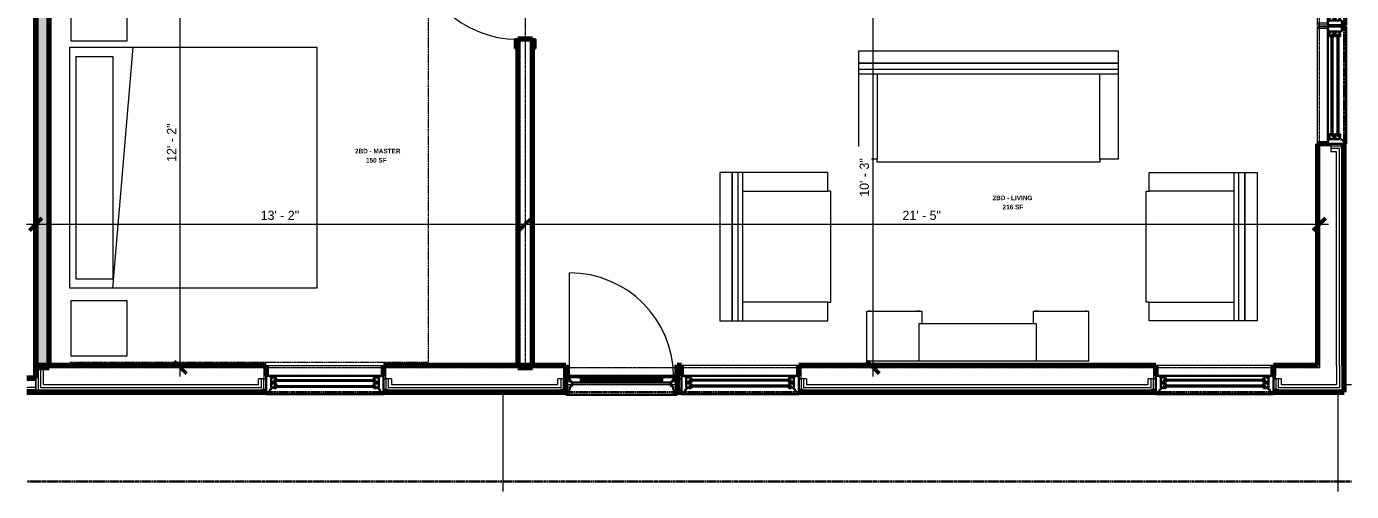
# Model space of a CAD drawing. Header units: inches. Extents: x -3862 to -1699, y -13 to 10420.
# Drawn here: x -2816.4 to -2387.5, y 9976.9 to 10127.4 of the extents above; entities that cross this region are included whole.
import ezdxf

# ---------------------------------------------------------------- set-up
doc = ezdxf.new("R2010")
doc.units = ezdxf.units.IN
doc.header["$MEASUREMENT"] = 0
for name, pattern in [('Dash', [0.25, 0.125, -0.125]), ('Dash 3_32_', [0.1875, 0.09375, -0.09375]), ('Double Dash 3_8_', [1, 0.375, -0.125, 0.125, -0.125, 0.125, -0.125])]:
    doc.linetypes.add(name, pattern=pattern)
for name, color, linetype, lineweight in [('0-3', 10, 'Double Dash 3_8_', 30), ('0-4', 250, 'Continuous', 18), ('0-5', 130, 'Continuous', 5), ('A-ANNO-DIMS', 211, 'Continuous', 9), ('A-ANNO-DIMS-32', 211, 'Continuous', 9), ('A-AREA-IDEN', 2, 'Continuous', 9), ('A-DETL-1', 90, 'Dash 3_32_', 18), ('A-DOOR', 31, 'Continuous', 18), ('A-DOOR-1', 10, 'Continuous', 30), ('A-DOOR-2', 50, 'Continuous', 9), ('A-DOOR-3', 31, 'Continuous', 9), ('A-DOOR-4', 31, 'Continuous', 30), ('A-DOOR-FRAM-1', 50, 'Continuous', 9), ('A-DOOR-FRAM-2', 10, 'Continuous', 30), ('A-DOOR-FRAM-3', 31, 'Continuous', 30), ('A-DOOR-GLAZ-1', 50, 'Continuous', 9), ('A-FLOR-1', 250, 'Continuous', 18), ('A-GLAZ-1', 10, 'Continuous', 30), ('A-GLAZ-2', 50, 'Continuous', 9), ('A-WALL', 113, 'Continuous', 18), ('A-WALL-1', 7, 'Continuous', 70), ('A-WALL-2', 250, 'Continuous', 18), ('A-WALL-3', 113, 'Continuous', 70), ('A-WALL-PATT-1', 50, 'Continuous', 9), ('A-WALL-PATT-2', 253, 'Continuous', 9), ('C-PROP-LINE-1', 10, 'Double Dash 3_8_', 30), ('I-FURN', 30, 'Continuous', 9), ('I-FURN-HDLN', 30, 'Dash', 9)]:
    doc.layers.add(name, color=color, linetype=linetype, lineweight=lineweight)
doc.styles.add('Century Gothic', font='ufonts.com_century-gothic.ttf', dxfattribs={"height": 3})
doc.styles.add('Century Gothic_B_1', font='GOTHICB.TTF', dxfattribs={"height": 1.5})
doc.dimstyles.new('OD_1__HACK', dxfattribs={"dimscale": 12, "dimtxt": 3.132505, "dimasz": 0.333333, "dimexe": 0.25, "dimexo": 0.166667, "dimgap": 0.041667, "dimtad": 1, "dimdec": 0, "dimzin": 3, "dimdsep": 46, "dimlunit": 4, "dimtxsty": 'Century Gothic', "dimblk1": 'OBLIQUE', "dimblk2": 'OBLIQUE', "dimsah": 1, "dimcen": 0.09, "dimdle": 0.25, "dimazin": 0, "dimtfac": 1, "dimtdec": 4, "dimtix": 1, "dimtmove": 0, "dimatfit": 3, "dimfxl": 1, "dimtvp": 1, "dimtfill": 1, "dimfrac": 2, "dimtolj": 1, "dimtzin": 0, "dimarcsym": 2})

# ---------------------------------------------------------------- blocks, each defined once
blk = doc.blocks.new('Door-Inswing-Andersen-400_Series-Single - 3_ 0-1_8_ x 7_ 11 1_2_ - 1ST FLOOR-2896373-1ST FLOOR - 2BD C - ADA TYPE B')
at = {"layer": 'A-DOOR-1'}
for p, q in [((-16.26, 0.54), (-16.87, 0.53)), ((-16.87, 0.53), (-16.87, -0.53)), ((-16.26, 1.19), (-16.26, 0.54)), ((-16.26, 1.19), (-12.44, 1.19)), ((-13.19, 0.78), (-12.44, 0.78)), ((-13.19, -0.53), (-13.19, 0.78)), ((-12.44, 0.03), (-13.19, 0.03)), ((-12.44, 0.87), (-12.47, 1.19)), ((12.44, 1.19), (-12.44, 1.19)), ((-12.44, 0.78), (-12.44, 0.87)), ((-12.44, -0.03), (-12.44, 0.03)), ((16.26, 1.19), (12.44, 1.19)), ((12.44, 0.87), (12.47, 1.19)), ((12.44, 0.78), (12.44, 0.87)), ((13.19, 0.78), (12.44, 0.78)), ((12.44, 0.03), (13.19, 0.03)), ((12.44, -0.03), (12.44, 0.03)), ((13.19, -0.53), (13.19, 0.78)), ((16.26, 1.19), (16.26, 0.54)), ((16.26, 0.54), (16.87, 0.53)), ((16.87, 0.53), (16.87, -0.53)), ((-16.87, -0.53), (-12.44, -0.53)), ((-13.19, -0.47), (-12.67, -0.47)), ((-13.19, -0.53), (-13.19, -0.47)), ((-12.67, -0.47), (-12.47, -0.22)), ((-12.47, -0.22), (-12.44, -0.03)), ((12.44, -0.53), (-12.44, -0.53)), ((12.47, -0.22), (12.44, -0.03)), ((16.87, -0.53), (12.44, -0.53)), ((12.67, -0.47), (12.47, -0.22)), ((13.19, -0.47), (12.67, -0.47)), ((13.19, -0.53), (13.19, -0.47))]:
    blk.add_line(p, q, dxfattribs=at)
at = {"layer": 'A-DOOR-2'}
blk.add_line((16.87, -0.53), (16.87, -34.28), dxfattribs=at)
blk.add_arc((16.87, -0.53), 33.75, 180, 270, dxfattribs=at)
at = {"layer": 'A-DOOR-FRAM-1'}
for p, q in [((-17.31, -1), (-17.94, -1)), ((-17.94, -1), (-17.94, -4.31)), ((-17.31, -4.31), (-17.31, -1)), ((17.94, -1), (17.31, -1)), ((17.31, -1), (17.31, -4.31)), ((17.94, -4.31), (17.94, -1)), ((-17.94, -4.31), (-17.31, -4.31)), ((17.31, -4.31), (17.94, -4.31))]:
    blk.add_line(p, q, dxfattribs=at)
at = {"layer": 'A-DOOR-FRAM-2'}
for p, q in [((18.06, 5.22), (-18.06, 5.22)), ((-18.06, 5.22), (-18.06, 4.31)), ((-18.06, 4.87), (-18.06, -1)), ((-18.06, 4.87), (-17.03, 4.87)), ((-17.03, 3.75), (-17.03, 4.87)), ((17.03, 3.75), (17.03, 4.87)), ((18.06, 4.87), (17.03, 4.87)), ((18.06, 4.31), (18.06, 5.22)), ((18.06, 4.87), (18.06, -1)), ((-19.69, 3.56), (-18.06, 3.56)), ((-16.69, 3.51), (-17.03, 3.75)), ((-17.03, 0.78), (-16.45, 0.78)), ((-17.03, -1), (-17.03, 0.78)), ((-16.69, 2.51), (-16.69, 3.51)), ((-16, 2.36), (-16.69, 2.51)), ((-16.45, 0.78), (-16.45, 1.22)), ((-16.45, 1.22), (-16, 1.22)), ((-16, 1.22), (-16, 2.36)), ((16, 2.36), (16.69, 2.51)), ((16, 1.22), (16, 2.36)), ((16.45, 1.22), (16, 1.22)), ((16.45, 0.78), (16.45, 1.22)), ((17.03, 0.78), (16.45, 0.78)), ((16.69, 3.51), (17.03, 3.75)), ((16.69, 2.51), (16.69, 3.51)), ((17.03, -1), (17.03, 0.78)), ((19.69, 3.56), (18.06, 3.56)), ((-17.69, -1), (-18.06, -1)), ((-18.06, -1), (-17.03, -1)), ((-18.06, -1), (-17.94, -1)), ((-17.31, -1), (17.31, -1)), ((18.06, -1), (17.03, -1)), ((17.94, -1), (18.06, -1))]:
    blk.add_line(p, q, dxfattribs=at)
at = {"layer": 'A-DOOR-GLAZ-1'}
for p, q in [((-12.44, 0.62), (-13.19, 0.62)), ((-13.19, 0.19), (-12.44, 0.19)), ((-12.98, 0.62), (-12.98, 0.19)), ((12.44, 0.78), (-12.44, 0.78)), ((12.44, 0.62), (-12.44, 0.62)), ((12.44, 0.19), (-12.44, 0.19)), ((12.44, 0.03), (-12.44, 0.03)), ((12.44, 0.62), (13.19, 0.62)), ((13.19, 0.19), (12.44, 0.19)), ((12.98, 0.62), (12.98, 0.19))]:
    blk.add_line(p, q, dxfattribs=at)
blk = doc.blocks.new('Window-Double_Hung-Andersen-400_Series-Tilt_Wash - DOUBLE HUNG - COTTAGE - 1ST FLOOR-2889518-1ST FLOOR - 2BD C - ADA TYPE B')
at = {"layer": 'A-GLAZ-1'}
for p, q in [((19.01, 4.94), (-19.01, 4.94)), ((-19.01, 4.94), (-19.01, -0.94)), ((-18.2, 4.94), (-18.2, 4.12)), ((18.2, 4.94), (18.2, 4.12)), ((19.01, -0.94), (19.01, 4.94)), ((-19.01, 3.56), (-20.51, 3.56)), ((-18.2, 4.12), (-17.92, 4.12)), ((-17.92, 4.12), (-17.61, 3.31)), ((-17.61, 3.31), (-17.14, 3.31)), ((-17.42, 2.87), (-16.57, 2.87)), ((-17.42, 2.87), (-17.42, -0.44)), ((-17.42, 1.5), (-15.86, 1.5)), ((-17.42, 0.94), (-16.57, 0.94)), ((-17.14, 3.31), (-17.14, 2.87)), ((-15.86, 3.09), (-16.57, 3.09)), ((-16.57, 2.75), (-16.57, 3.09)), ((-15.7, 2.75), (-16.57, 2.75)), ((-15.86, 1.16), (-16.57, 1.16)), ((-16.57, 0.81), (-16.57, 1.16)), ((-15.7, 0.81), (-16.57, 0.81)), ((-16.29, 2.75), (-16.29, 2.12)), ((-15.7, 2.12), (-16.29, 2.12)), ((-16.29, 0.81), (-16.29, 0.19)), ((-15.7, 0.19), (-16.29, 0.19)), ((-15.86, 3.09), (-15.7, 2.75)), ((-15.86, 1.5), (-15.7, 2.12)), ((-15.86, 1.16), (-15.7, 0.81)), ((-15.86, -0.44), (-15.7, 0.19)), ((15.86, 3.09), (15.7, 2.75)), ((15.7, 2.75), (16.57, 2.75)), ((15.7, 2.12), (16.29, 2.12)), ((15.86, 1.5), (15.7, 2.12)), ((15.86, 1.16), (15.7, 0.81)), ((15.7, 0.81), (16.57, 0.81)), ((15.7, 0.19), (16.29, 0.19)), ((15.86, -0.44), (15.7, 0.19)), ((15.86, 3.09), (16.57, 3.09)), ((17.42, 1.5), (15.86, 1.5)), ((15.86, 1.16), (16.57, 1.16)), ((16.29, 2.75), (16.29, 2.12)), ((16.29, 0.81), (16.29, 0.19)), ((16.57, 2.75), (16.57, 3.09)), ((17.42, 2.87), (16.57, 2.87)), ((16.57, 0.81), (16.57, 1.16)), ((17.42, 0.94), (16.57, 0.94)), ((17.14, 3.31), (17.14, 2.87)), ((17.61, 3.31), (17.14, 3.31)), ((17.42, 2.87), (17.42, -0.44)), ((17.92, 4.12), (17.61, 3.31)), ((18.2, 4.12), (17.92, 4.12)), ((19.01, 3.56), (20.51, 3.56)), ((-19.01, -0.94), (19.01, -0.94)), ((-17.67, -0.66), (-18, -0.94)), ((-17.67, -0.66), (-17.67, -0.44)), ((-17.67, -0.44), (-15.86, -0.44)), ((17.67, -0.44), (15.86, -0.44)), ((17.67, -0.66), (17.67, -0.44)), ((17.67, -0.66), (18, -0.94))]:
    blk.add_line(p, q, dxfattribs=at)
at = {"layer": 'A-GLAZ-2'}
for p, q in [((-16.29, 2.63), (-15.7, 2.63)), ((-16.29, 2.25), (-15.7, 2.25)), ((-16.29, 0.69), (-15.7, 0.69)), ((-16.29, 0.31), (-15.7, 0.31)), ((-15.82, 2.63), (-15.82, 2.25)), ((-15.82, 0.69), (-15.82, 0.31)), ((-15.7, 2.75), (15.7, 2.75)), ((-15.7, 2.63), (15.7, 2.63)), ((-15.7, 2.25), (15.7, 2.25)), ((-15.7, 2.12), (15.7, 2.12)), ((-15.7, 0.81), (15.7, 0.81)), ((-15.7, 0.69), (15.7, 0.69)), ((-15.7, 0.31), (15.7, 0.31)), ((-15.7, 0.19), (15.7, 0.19)), ((16.29, 2.63), (15.7, 2.63)), ((16.29, 2.25), (15.7, 2.25)), ((16.29, 0.69), (15.7, 0.69)), ((16.29, 0.31), (15.7, 0.31)), ((15.82, 2.63), (15.82, 2.25)), ((15.82, 0.69), (15.82, 0.31)), ((18.95, -0.94), (-18.95, -0.94)), ((-18.95, -0.94), (-18.95, -4.31)), ((-18.32, -0.94), (-18.32, -4.31)), ((18.32, -0.94), (18.32, -4.31)), ((18.95, -4.31), (18.95, -0.94)), ((-18.95, -4.31), (18.95, -4.31))]:
    blk.add_line(p, q, dxfattribs=at)
blk = doc.blocks.new('Window-Double_Hung-Andersen-400_Series-Tilt_Wash - DOUBLE HUNG - COTTAGE - 1ST FLOOR-2889437-1ST FLOOR - 2BD C - ADA TYPE B')
at = {"layer": 'A-GLAZ-1'}
for p, q in [((-19.01, 0.94), (19.01, 0.94)), ((-19.01, -4.94), (-19.01, 0.94)), ((-17.67, 0.66), (-18, 0.94)), ((-17.67, 0.66), (-17.67, 0.44)), ((-17.67, 0.44), (-15.86, 0.44)), ((-17.42, -2.87), (-17.42, 0.44)), ((-15.86, 0.44), (-15.7, -0.19)), ((15.86, 0.44), (15.7, -0.19)), ((17.67, 0.44), (15.86, 0.44)), ((17.42, -2.87), (17.42, 0.44)), ((17.67, 0.66), (18, 0.94)), ((17.67, 0.66), (17.67, 0.44)), ((19.01, 0.94), (19.01, -4.94)), ((-19.01, -3.56), (-20.51, -3.56)), ((-18.2, -4.12), (-17.92, -4.12)), ((-18.2, -4.94), (-18.2, -4.12)), ((-17.92, -4.12), (-17.61, -3.31)), ((-17.61, -3.31), (-17.14, -3.31)), ((-17.42, -0.94), (-16.57, -0.94)), ((-17.42, -1.5), (-15.86, -1.5)), ((-17.42, -2.87), (-16.57, -2.87)), ((-17.14, -3.31), (-17.14, -2.87)), ((-16.57, -0.81), (-16.57, -1.16)), ((-15.7, -0.81), (-16.57, -0.81)), ((-15.86, -1.16), (-16.57, -1.16)), ((-16.57, -2.75), (-16.57, -3.09)), ((-15.7, -2.75), (-16.57, -2.75)), ((-15.86, -3.09), (-16.57, -3.09)), ((-16.29, -0.81), (-16.29, -0.19)), ((-15.7, -0.19), (-16.29, -0.19)), ((-16.29, -2.75), (-16.29, -2.13)), ((-15.7, -2.13), (-16.29, -2.13)), ((-15.86, -1.16), (-15.7, -0.81)), ((-15.86, -1.5), (-15.7, -2.13)), ((-15.86, -3.09), (-15.7, -2.75)), ((15.7, -0.19), (16.29, -0.19)), ((15.86, -1.16), (15.7, -0.81)), ((15.7, -0.81), (16.57, -0.81)), ((15.86, -1.5), (15.7, -2.13)), ((15.7, -2.13), (16.29, -2.13)), ((15.86, -3.09), (15.7, -2.75)), ((15.7, -2.75), (16.57, -2.75)), ((15.86, -1.16), (16.57, -1.16)), ((17.42, -1.5), (15.86, -1.5)), ((15.86, -3.09), (16.57, -3.09)), ((16.29, -0.81), (16.29, -0.19)), ((16.29, -2.75), (16.29, -2.13)), ((16.57, -0.81), (16.57, -1.16)), ((17.42, -0.94), (16.57, -0.94)), ((16.57, -2.75), (16.57, -3.09)), ((17.42, -2.87), (16.57, -2.87)), ((17.14, -3.31), (17.14, -2.87)), ((17.61, -3.31), (17.14, -3.31)), ((17.92, -4.12), (17.61, -3.31)), ((18.2, -4.12), (17.92, -4.12)), ((18.2, -4.94), (18.2, -4.12)), ((19.01, -3.56), (20.51, -3.56)), ((19.01, -4.94), (-19.01, -4.94))]:
    blk.add_line(p, q, dxfattribs=at)
at = {"layer": 'A-GLAZ-2'}
for p, q in [((-18.95, 4.31), (18.95, 4.31)), ((-18.95, 0.94), (-18.95, 4.31)), ((-18.32, 0.94), (-18.32, 4.31)), ((18.32, 0.94), (18.32, 4.31)), ((18.95, 4.31), (18.95, 0.94)), ((18.95, 0.94), (-18.95, 0.94)), ((-16.29, -0.31), (-15.7, -0.31)), ((-16.29, -0.69), (-15.7, -0.69)), ((-16.29, -2.25), (-15.7, -2.25)), ((-16.29, -2.63), (-15.7, -2.63)), ((-15.82, -0.69), (-15.82, -0.31)), ((-15.82, -2.63), (-15.82, -2.25)), ((-15.7, -0.19), (15.7, -0.19)), ((-15.7, -0.31), (15.7, -0.31)), ((-15.7, -0.69), (15.7, -0.69)), ((-15.7, -0.81), (15.7, -0.81)), ((-15.7, -2.13), (15.7, -2.13)), ((-15.7, -2.25), (15.7, -2.25)), ((-15.7, -2.63), (15.7, -2.63)), ((-15.7, -2.75), (15.7, -2.75)), ((16.29, -0.31), (15.7, -0.31)), ((16.29, -0.69), (15.7, -0.69)), ((16.29, -2.25), (15.7, -2.25)), ((16.29, -2.63), (15.7, -2.63)), ((15.82, -0.69), (15.82, -0.31)), ((15.82, -2.63), (15.82, -2.25))]:
    blk.add_line(p, q, dxfattribs=at)
blk = doc.blocks.new('Family - ___-2835860-1ST FLOOR - 2BD C - ADA TYPE B')
at = {"layer": 'C-PROP-LINE-1'}
blk.add_line((-2094.42, 9980.19), (-2523.2, 9980.19), dxfattribs=at)
blk = doc.blocks.new('Family - ___-2835903-1ST FLOOR - 2BD C - ADA TYPE B')
at = {"layer": 'C-PROP-LINE-1'}
for q in [(-2096.82, 10420.04), (-2523.2, 10009.09)]:
    blk.add_line((-2096.82, 10009.09), q, dxfattribs=at)
blk = doc.blocks.new('Family - ___-2835932-1ST FLOOR - 2BD C - ADA TYPE B')
at = {"layer": 'C-PROP-LINE-1'}
blk.add_line((-2094.42, 9980.19), (-2523.2, 9980.19), dxfattribs=at)
blk = doc.blocks.new('CTR - 1st Phase - Shell_rvt-4-1ST FLOOR - 2BD C - ADA TYPE B')
at = {"layer": 'A-FLOR-1'}
for p, q in [((-2348.79, 10011.59), (-2312.66, 10011.59)), ((-2096.82, 10011.59), (-2094.42, 10011.59)), ((-2369.12, 10009.09), (-2369.12, 9976.92)), ((-2098.7, 9976.92), (-2098.7, 10009.09))]:
    blk.add_line(p, q, dxfattribs=at)
at = {"layer": 'A-WALL-1'}
for p, q in [((-2102.07, 10089.39), (-2105.45, 10089.39)), ((-2105.45, 10089.39), (-2105.45, 10017.71)), ((-2096.82, 10017.71), (-2096.82, 10089.39)), ((-2445.74, 10017.71), (-2520.32, 10017.71)), ((-2520.32, 10017.71), (-2520.32, 10017.09)), ((-2520.32, 10017.09), (-2520.32, 10013.59)), ((-2445.74, 10014.34), (-2445.74, 10017.71)), ((-2348.79, 10017.71), (-2407.71, 10017.71)), ((-2407.71, 10017.71), (-2407.71, 10014.34)), ((-2348.79, 10009.09), (-2348.79, 10017.71)), ((-2311.34, 10017.71), (-2312.66, 10017.71)), ((-2312.66, 10017.71), (-2312.66, 10009.09)), ((-2311.34, 10014.34), (-2311.34, 10017.71)), ((-2157.74, 10017.71), (-2273.31, 10017.71)), ((-2273.31, 10017.71), (-2273.31, 10014.34)), ((-2157.74, 10014.34), (-2157.74, 10017.71)), ((-2105.45, 10017.71), (-2119.71, 10017.71)), ((-2119.71, 10017.71), (-2119.71, 10014.34)), ((-2096.82, 10009.09), (-2096.82, 10017.71)), ((-2520.32, 10013.59), (-2523.2, 10013.59)), ((-2523.2, 10009.09), (-2520.32, 10009.09)), ((-2520.32, 10009.09), (-2445.74, 10009.09)), ((-2407.71, 10009.09), (-2348.79, 10009.09)), ((-2312.66, 10009.09), (-2311.34, 10009.09)), ((-2273.31, 10009.09), (-2157.74, 10009.09)), ((-2119.71, 10009.09), (-2096.82, 10009.09))]:
    blk.add_line(p, q, dxfattribs=at)
at = {"layer": 'A-WALL-2'}
for p, q in [((-2105.45, 10127.35), (-2105.45, 10127.41)), ((-2105.45, 10089.39), (-2105.45, 10089.45)), ((-2104.82, 10088.77), (-2104.82, 10017.71)), ((-2101.14, 10088.77), (-2104.82, 10088.77)), ((-2101.14, 10088.77), (-2101.14, 10089.39)), ((-2101.14, 10088.77), (-2101.14, 10088.64)), ((-2097.57, 10088.64), (-2101.14, 10088.64)), ((-2101.14, 10088.64), (-2101.14, 10087.89)), ((-2098.32, 10087.89), (-2101.14, 10087.89)), ((-2101.14, 10087.89), (-2101.14, 10086.89)), ((-2098.32, 10017.71), (-2098.32, 10087.89)), ((-2097.57, 10017.71), (-2097.57, 10088.64)), ((-2099.32, 10086.89), (-2101.14, 10086.89)), ((-2099.32, 10017.71), (-2099.32, 10086.89)), ((-2519.57, 10017.09), (-2520.32, 10017.09)), ((-2520.32, 10017.09), (-2519.57, 10017.09)), ((-2518.82, 10017.09), (-2519.57, 10017.09)), ((-2519.57, 10017.09), (-2519.57, 10010.59)), ((-2519.57, 10017.09), (-2518.82, 10017.09)), ((-2517.82, 10017.09), (-2518.82, 10017.09)), ((-2518.82, 10017.09), (-2518.82, 10011.59)), ((-2518.82, 10017.09), (-2517.82, 10017.09)), ((-2517.82, 10011.59), (-2517.82, 10017.09)), ((-2446.36, 10017.09), (-2517.82, 10017.09)), ((-2446.36, 10013.4), (-2446.36, 10017.09)), ((-2445.74, 10017.71), (-2445.67, 10017.71)), ((-2407.77, 10017.71), (-2407.71, 10017.71)), ((-2407.09, 10017.09), (-2407.09, 10013.4)), ((-2349.41, 10017.09), (-2407.09, 10017.09)), ((-2349.41, 10013.4), (-2349.41, 10017.09)), ((-2312.04, 10017.09), (-2312.04, 10013.4)), ((-2311.96, 10017.09), (-2312.04, 10017.09)), ((-2311.96, 10013.4), (-2311.96, 10017.09)), ((-2311.34, 10017.71), (-2311.27, 10017.71)), ((-2273.37, 10017.71), (-2273.31, 10017.71)), ((-2272.69, 10017.09), (-2272.69, 10013.4)), ((-2158.36, 10017.09), (-2272.69, 10017.09)), ((-2158.36, 10013.4), (-2158.36, 10017.09)), ((-2157.74, 10017.71), (-2157.67, 10017.71)), ((-2119.77, 10017.71), (-2119.71, 10017.71)), ((-2119.09, 10017.09), (-2119.09, 10013.4)), ((-2104.82, 10017.09), (-2119.09, 10017.09)), ((-2104.82, 10017.71), (-2104.82, 10017.09)), ((-2099.32, 10017.71), (-2099.32, 10017.09)), ((-2099.32, 10017.09), (-2099.32, 10011.59)), ((-2098.32, 10017.71), (-2098.32, 10011.59)), ((-2097.57, 10017.71), (-2097.57, 10010.59)), ((-2520.32, 10013.59), (-2520.32, 10010.59)), ((-2520.32, 10010.59), (-2520.32, 10013.59)), ((-2518.82, 10011.59), (-2518.82, 10010.59)), ((-2517.82, 10011.59), (-2448.24, 10011.59)), ((-2448.24, 10011.59), (-2448.24, 10013.4)), ((-2447.24, 10013.4), (-2448.24, 10013.4)), ((-2447.24, 10011.59), (-2447.24, 10013.4)), ((-2446.49, 10013.4), (-2447.24, 10013.4)), ((-2447.24, 10010.59), (-2447.24, 10011.59)), ((-2446.36, 10013.4), (-2446.49, 10013.4)), ((-2446.49, 10010.59), (-2446.49, 10013.4)), ((-2446.36, 10013.4), (-2445.74, 10013.4)), ((-2407.71, 10013.4), (-2407.09, 10013.4)), ((-2406.96, 10013.4), (-2407.09, 10013.4)), ((-2406.21, 10013.4), (-2406.96, 10013.4)), ((-2406.96, 10013.4), (-2406.96, 10009.84)), ((-2405.21, 10013.4), (-2406.21, 10013.4)), ((-2406.21, 10013.4), (-2406.21, 10010.59)), ((-2405.21, 10013.4), (-2405.21, 10011.59)), ((-2405.21, 10011.59), (-2351.29, 10011.59)), ((-2350.29, 10013.4), (-2351.29, 10013.4)), ((-2351.29, 10011.59), (-2351.29, 10013.4)), ((-2349.54, 10013.4), (-2350.29, 10013.4)), ((-2350.29, 10010.59), (-2350.29, 10013.4)), ((-2349.41, 10013.4), (-2349.54, 10013.4)), ((-2349.54, 10009.84), (-2349.54, 10013.4)), ((-2349.41, 10013.4), (-2348.79, 10013.4)), ((-2312.66, 10013.4), (-2312.04, 10013.4)), ((-2311.96, 10013.4), (-2312.04, 10013.4)), ((-2311.96, 10013.4), (-2311.34, 10013.4)), ((-2273.31, 10013.4), (-2272.69, 10013.4)), ((-2272.56, 10013.4), (-2272.69, 10013.4)), ((-2271.81, 10013.4), (-2272.56, 10013.4)), ((-2272.56, 10013.4), (-2272.56, 10009.84)), ((-2270.81, 10013.4), (-2271.81, 10013.4)), ((-2271.81, 10013.4), (-2271.81, 10010.59)), ((-2270.81, 10013.4), (-2270.81, 10011.59)), ((-2270.81, 10011.59), (-2160.24, 10011.59)), ((-2159.24, 10013.4), (-2160.24, 10013.4)), ((-2160.24, 10011.59), (-2160.24, 10013.4)), ((-2158.49, 10013.4), (-2159.24, 10013.4)), ((-2159.24, 10010.59), (-2159.24, 10013.4)), ((-2158.36, 10013.4), (-2158.49, 10013.4)), ((-2158.49, 10009.84), (-2158.49, 10013.4)), ((-2158.36, 10013.4), (-2157.74, 10013.4)), ((-2119.71, 10013.4), (-2119.09, 10013.4)), ((-2118.96, 10013.4), (-2119.09, 10013.4)), ((-2118.21, 10013.4), (-2118.96, 10013.4)), ((-2118.96, 10013.4), (-2118.96, 10009.84)), ((-2117.21, 10013.4), (-2118.21, 10013.4)), ((-2118.21, 10013.4), (-2118.21, 10010.59)), ((-2117.21, 10013.4), (-2117.21, 10011.59)), ((-2117.21, 10011.59), (-2099.32, 10011.59)), ((-2098.32, 10011.59), (-2098.32, 10010.59)), ((-2520.32, 10010.59), (-2523.2, 10010.59)), ((-2520.32, 10009.84), (-2523.2, 10009.84)), ((-2520.32, 10010.59), (-2520.32, 10009.84)), ((-2520.32, 10009.84), (-2520.32, 10010.59)), ((-2519.57, 10010.59), (-2519.57, 10009.84)), ((-2519.57, 10009.84), (-2446.49, 10009.84)), ((-2518.82, 10010.59), (-2447.24, 10010.59)), ((-2446.49, 10009.84), (-2446.49, 10010.59)), ((-2406.96, 10009.84), (-2349.54, 10009.84)), ((-2406.21, 10010.59), (-2350.29, 10010.59)), ((-2272.56, 10009.84), (-2158.49, 10009.84)), ((-2271.81, 10010.59), (-2159.24, 10010.59)), ((-2118.96, 10009.84), (-2097.57, 10009.84)), ((-2118.21, 10010.59), (-2098.32, 10010.59)), ((-2097.57, 10010.59), (-2097.57, 10009.84))]:
    blk.add_line(p, q, dxfattribs=at)
at = {"layer": '0-3'}
for name in ['Family - ___-2835903-1ST FLOOR - 2BD C - ADA TYPE B', 'Family - ___-2835860-1ST FLOOR - 2BD C - ADA TYPE B', 'Family - ___-2835932-1ST FLOOR - 2BD C - ADA TYPE B']:
    blk.add_blockref(name, (0, 0), dxfattribs=at)
at = {"layer": '0-4'}
for name, p, rotation in [('Window-Double_Hung-Andersen-400_Series-Tilt_Wash - DOUBLE HUNG - COTTAGE - 1ST FLOOR-2889437-1ST FLOOR - 2BD C - ADA TYPE B', (-2101.14, 10146.8), 89.99999999999882), ('Window-Double_Hung-Andersen-400_Series-Tilt_Wash - DOUBLE HUNG - COTTAGE - 1ST FLOOR-2889437-1ST FLOOR - 2BD C - ADA TYPE B', (-2101.14, 10108.4), 89.99999999999882), ('Door-Inswing-Andersen-400_Series-Single - 3_ 0-1_8_ x 7_ 11 1_2_ - 1ST FLOOR-2896373-1ST FLOOR - 2BD C - ADA TYPE B', (-2330.72, 10013.4), 180), ('Window-Double_Hung-Andersen-400_Series-Tilt_Wash - DOUBLE HUNG - COTTAGE - 1ST FLOOR-2889518-1ST FLOOR - 2BD C - ADA TYPE B', (-2292.32, 10013.4), 180), ('Window-Double_Hung-Andersen-400_Series-Tilt_Wash - DOUBLE HUNG - COTTAGE - 1ST FLOOR-2889518-1ST FLOOR - 2BD C - ADA TYPE B', (-2138.72, 10013.4), 180)]:
    blk.add_blockref(name, p, dxfattribs=dict(at, rotation=rotation))
blk.add_blockref('Window-Double_Hung-Andersen-400_Series-Tilt_Wash - DOUBLE HUNG - COTTAGE - 1ST FLOOR-2889437-1ST FLOOR - 2BD C - ADA TYPE B', (-2426.72, 10013.4), dxfattribs=at)
blk = doc.blocks.new('CTR - 1st Phase - Common Walls_rvt-2-1ST FLOOR - 2BD C - ADA TYPE B')
at = {"layer": 'A-WALL-PATT-1'}
h = blk.add_hatch(dxfattribs=at)
h.set_pattern_fill('FP_4', color=256, style=0, pattern_type=2)
h.set_pattern_definition([(0, (0, 0), (10.24, 2.56), [0.422, -7.258, 0.422, -7.258, -40.96]), (0, (0, 0), (10.24, 2.56), [-15.36, 0.422, -14.938, 0.422, -7.258, -17.92]), (0, (0, 0), (10.24, 2.56), [-38.4, 0.422, -4.698, 0.422, -12.378]), (120, (3.84, 1.28), (-7.33702503, 7.58810013), [0.422, -7.258, 0.422, -7.258, -40.96]), (120, (3.84, 1.28), (-7.33702503, 7.58810013), [-15.36, 0.422, -14.938, 0.422, -7.258, -17.92]), (120, (3.84, 1.28), (-7.33702503, 7.58810013), [-38.4, 0.422, -4.698, 0.422, -12.378]), (240, (5.12, 6.4), (-2.90297497, -10.14810013), [0.422, -7.258, 0.422, -7.258, -40.96]), (240, (5.12, 6.4), (-2.90297497, -10.14810013), [-15.36, 0.422, -14.938, 0.422, -7.258, -17.92]), (240, (5.12, 6.4), (-2.90297497, -10.14810013), [-38.4, 0.422, -4.698, 0.422, -12.378])])
h.paths.add_polyline_path([(-2516.57, 10017.09), (-2515.95, 10017.09), (-2515.95, 10261.59), (-2516.57, 10261.59), (-2516.57, 10018.46)], flags=0)
at = {"layer": 'A-WALL-PATT-2'}
h = blk.add_hatch(dxfattribs=at)
h.set_pattern_fill('FP_2', color=256, style=0, pattern_type=2)
h.set_pattern_definition([(161.57, (0.16, 0.16), (-1.279773737, -0.000426766), [0, -9.107, 1.011, 0]), (18.43, (-0.16, 0.16), (-1.279773737, 0.000426766), [0, -9.107, 1.011, 0]), (108.43, (0.16, 0.16), (0.639452382, -3.199964008), [3.035, -7.083]), (71.57, (-0.16, 0.16), (0.639452382, 3.199964008), [3.035, -7.083])])
h.paths.add_polyline_path([(-2520.07, 10017.09), (-2516.57, 10017.09), (-2516.57, 10261.59), (-2520.07, 10261.59), (-2520.07, 10018.46)], flags=0)
at = {"layer": 'A-WALL-1'}
for p, q in [((-2520.32, 10261.59), (-2520.32, 10017.09)), ((-2515.95, 10017.09), (-2515.95, 10261.59)), ((-2520.32, 10017.09), (-2515.95, 10017.09))]:
    blk.add_line(p, q, dxfattribs=at)
at = {"layer": 'A-WALL-2'}
for p, q in [((-2520.07, 10261.59), (-2520.07, 10017.09)), ((-2516.57, 10261.59), (-2516.57, 10017.09))]:
    blk.add_line(p, q, dxfattribs=at)
blk = doc.blocks.new('CTR - 1st Phase -Stairs _ Elevators_rvt-1-1ST FLOOR - 2BD C - ADA TYPE B')
at = {"layer": 'A-WALL-1'}
for p, q in [((-2520.32, 10021.59), (-2520.32, 10253.59)), ((-2520.32, 10013.59), (-2520.32, 10021.59)), ((-2523.2, 10013.59), (-2520.32, 10013.59))]:
    blk.add_line(p, q, dxfattribs=at)
blk = doc.blocks.new('SWING - SINGLE - FLUSH - 2-10 x 6-8 - PRIVACY-3199407-1ST FLOOR - 2BD C - ADA TYPE B')
at = {"layer": 'A-DOOR-3'}
blk.add_arc((17, 2.37), 34.07, 93.3657, 180, dxfattribs=at)
at = {"layer": 'A-DOOR-4'}
for p, q in [((15, 2.37), (15, 36.38)), ((17, 36.38), (15, 36.38)), ((17, 2.37), (17, 36.38)), ((17, 2.37), (15, 2.37))]:
    blk.add_line(p, q, dxfattribs=at)
at = {"layer": 'A-DOOR-FRAM-3'}
for p, q in [((-17, 3.37), (-20, 3.37)), ((-20, 3.37), (-20, 2.37)), ((-20, 2.37), (-17, 2.37)), ((-17, 2.37), (-17, 3.37)), ((20, 3.37), (17, 3.37)), ((17, 3.37), (17, 2.37)), ((17, 2.37), (20, 2.37)), ((20, 2.37), (20, 3.37)), ((-17, -2.38), (-20, -2.38)), ((-20, -2.38), (-20, -3.38)), ((-20, -3.38), (-17, -3.38)), ((-17, -3.38), (-17, -2.38)), ((20, -2.38), (17, -2.38)), ((17, -2.38), (17, -3.38)), ((17, -3.38), (20, -3.38)), ((20, -3.38), (20, -2.38))]:
    blk.add_line(p, q, dxfattribs=at)
blk = doc.blocks.new('Basic Wall _ INT - W4BØF - _5_8 GYP - 2X4 WOOD_BATT_ - 5_8 GYP_ - ___-2695164-1ST FLOOR - 2BD C - ADA TYPE B')
at = {"layer": 'A-WALL'}
for p, q in [((-2359.4, 10160.32), (-2359.4, 10164.82)), ((-2359.11, 10160.32), (-2359.11, 10164.82)), ((-2359.4, 10017.71), (-2359.4, 10120.32)), ((-2359.11, 10017.71), (-2359.11, 10120.32))]:
    blk.add_line(p, q, dxfattribs=at)
blk = doc.blocks.new('Basic Wall _ INT - W4BØF - _5_8 GYP - 2X4 WOOD_BATT_ - 5_8 GYP_ - ___-2695165-1ST FLOOR - 2BD C - ADA TYPE B')
at = {"layer": 'A-WALL'}
for p, q in [((-2364.4, 10160.45), (-2364.4, 10160.32)), ((-2364.32, 10160.53), (-2364.27, 10160.57)), ((-2364.69, 10017.71), (-2364.69, 10120.32)), ((-2364.4, 10120.32), (-2364.4, 10017.71))]:
    blk.add_line(p, q, dxfattribs=at)
at = {"layer": 'A-WALL', "flags": 128}
for points in [[(-2364.52, 10160.33), (-2364.48, 10160.37), (-2364.42, 10160.43), (-2364.4, 10160.45)], [(-2364.4, 10160.45), (-2364.4, 10160.45), (-2364.39, 10160.46), (-2364.37, 10160.47), (-2364.36, 10160.49), (-2364.34, 10160.51), (-2364.32, 10160.53)]]:
    blk.add_lwpolyline(points, dxfattribs=at)
blk = doc.blocks.new('Bed-Standard - King 78_ x 80_-1379907-1ST FLOOR - 2BD C - ADA TYPE B')
at = {"layer": 'I-FURN'}
for p, q in [((-28.31, 41.8), (49.69, 41.8)), ((-28.31, -38.2), (-28.31, 41.8)), ((49.69, 41.8), (49.69, -38.2)), ((49.69, -24.2), (-28.31, -17.63)), ((-25.31, -24.2), (46.69, -24.2)), ((-25.31, -36.2), (-25.31, -24.2)), ((46.69, -36.2), (46.69, -24.2)), ((49.69, -38.2), (-28.31, -38.2)), ((-25.31, -36.2), (46.69, -36.2))]:
    blk.add_line(p, q, dxfattribs=at)
at = {"layer": 'I-FURN-HDLN'}
for p, q in [((-64.31, 77.8), (73.69, 77.8)), ((-64.31, -38.2), (-64.31, 77.8)), ((73.69, 77.8), (73.69, -38.2))]:
    blk.add_line(p, q, dxfattribs=at)
blk = doc.blocks.new('Table-Night Stand - 18_ x 18_ x 24_-1372838-1ST FLOOR - 2BD C - ADA TYPE B')
at = {"layer": 'I-FURN'}
for p, q in [((0.15, 0), (18.15, 0)), ((0.15, -18), (0.15, 0)), ((18.15, 0), (18.15, -18)), ((18.15, -18), (0.15, -18))]:
    blk.add_line(p, q, dxfattribs=at)
blk = doc.blocks.new('Entertainment_Center_14771 - Entertainment_Center_14771-1372851-1ST FLOOR - 2BD C - ADA TYPE B')
at = {"layer": 'I-FURN'}
for p, q in [((-18, 10), (-36, 10)), ((-36, 10), (-36, -6)), ((-34.85, 10.03), (-35.34, 10.03)), ((-35.34, 10.03), (-35.34, 10)), ((-34.85, 10), (-34.85, 10.03)), ((-18.66, 10.03), (-19.66, 10.03)), ((-19.66, 10.03), (-19.66, 10)), ((-18.66, 10), (-18.66, 10.03)), ((-18, 6), (-18, 10)), ((36, 10), (18, 10)), ((18, 10), (18, 6)), ((18.66, 10.03), (18.66, 10)), ((19.66, 10.03), (18.66, 10.03)), ((19.66, 10), (19.66, 10.03)), ((35.34, 10.03), (34.85, 10.03)), ((34.85, 10.03), (34.85, 10)), ((35.34, 10), (35.34, 10.03)), ((36, -6), (36, 10)), ((19, 6), (-19, 6)), ((-19, 6), (-19, -6)), ((19, -6), (19, 6)), ((-36, -6), (-19, -6)), ((-36, -6.12), (-36, -6)), ((-36, -6), (-19, -6)), ((-19, -6.12), (-36, -6.12)), ((-19, -6), (19, -6)), ((-19, -6.12), (-19, -6)), ((-19, -6), (19, -6)), ((19, -6.12), (-19, -6.12)), ((19, -6), (36, -6)), ((19, -6), (19, -6.12)), ((19, -6), (36, -6)), ((36, -6.12), (19, -6.12)), ((36, -6.12), (36, -6))]:
    blk.add_line(p, q, dxfattribs=at)
blk = doc.blocks.new('Couch-Both_Arms-Generic - 1-1372852-1ST FLOOR - 2BD C - ADA TYPE B')
at = {"layer": 'I-FURN'}
for p, q in [((-42, 17.5), (-36, 17.5)), ((-42, -10), (-42, 17.5)), ((-36, 18.5), (36, 18.5)), ((-36, 17.5), (-36, 18.5)), ((-36, 17.5), (-36, -10)), ((36, 18.5), (36, 17.5)), ((36, 17.5), (42, 17.5)), ((36, -10), (36, 17.5)), ((42, 17.5), (42, -10)), ((-42, -10), (42, -10)), ((-42, -13.5), (-42, -10)), ((-42, -11.5), (42, -11.5)), ((42, -10), (42, -13.5)), ((-42, -13.5), (42, -13.5)), ((-42, -17.5), (-42, -13.5)), ((42, -13.5), (-42, -13.5)), ((42, -13.5), (42, -17.5)), ((42, -17.5), (-42, -17.5))]:
    blk.add_line(p, q, dxfattribs=at)
blk = doc.blocks.new('Couch-Both_Arms-Generic - 2-1352635-1ST FLOOR - 2BD C - ADA TYPE B')
at = {"layer": 'I-FURN'}
for p, q in [((24, 17.5), (-24, 17.5)), ((-24, 17.5), (-24, 13.5)), ((24, 13.5), (24, 17.5)), ((-24, 13.5), (24, 13.5)), ((24, 13.5), (-24, 13.5)), ((-24, 13.5), (-24, 10)), ((24, 10), (24, 13.5)), ((-24, 11.5), (24, 11.5)), ((-24, 10), (-24, -17.5)), ((-24, 10), (24, 10)), ((-18, -17.5), (-18, 10)), ((18, 10), (18, -17.5)), ((24, -17.5), (24, 10)), ((-24, -17.5), (-18, -17.5)), ((-18, -17.5), (-18, -18.5)), ((-18, -18.5), (18, -18.5)), ((18, -18.5), (18, -17.5)), ((18, -17.5), (24, -17.5))]:
    blk.add_line(p, q, dxfattribs=at)
blk = doc.blocks.new('Couch-Both_Arms-Generic - 2-1523460-1ST FLOOR - 2BD C - ADA TYPE B')
at = {"layer": 'I-FURN'}
for p, q in [((-24, 17.5), (-18, 17.5)), ((-24, -10), (-24, 17.5)), ((-18, 18.5), (18, 18.5)), ((-18, 17.5), (-18, 18.5)), ((-18, 17.5), (-18, -10)), ((18, 18.5), (18, 17.5)), ((18, 17.5), (24, 17.5)), ((18, -10), (18, 17.5)), ((24, 17.5), (24, -10)), ((-24, -10), (24, -10)), ((-24, -13.5), (-24, -10)), ((-24, -11.5), (24, -11.5)), ((24, -10), (24, -13.5)), ((-24, -13.5), (24, -13.5)), ((-24, -17.5), (-24, -13.5)), ((24, -13.5), (-24, -13.5)), ((24, -13.5), (24, -17.5)), ((24, -17.5), (-24, -17.5))]:
    blk.add_line(p, q, dxfattribs=at)
blk = doc.blocks.new('DIMBLOCK68-1ST FLOOR - 2BD C - ADA TYPE B')
at = {"layer": 'A-ANNO-DIMS-32', "lineweight": 50}
for p, q in [((-2766.61, 10162.95), (-2768.61, 10164.95)), ((-2766.61, 10162.95), (-2764.61, 10160.95)), ((-2766.61, 10017.09), (-2768.61, 10019.09)), ((-2766.61, 10017.09), (-2764.61, 10015.09))]:
    blk.add_line(p, q, dxfattribs=at)
at = {"layer": 'A-ANNO-DIMS-32'}
for p, q in [((-2767.43, 10162.95), (-2763.61, 10162.95)), ((-2766.61, 10162.95), (-2767.43, 10162.95)), ((-2766.61, 10014.09), (-2766.61, 10162.95)), ((-2767.43, 10017.09), (-2763.61, 10017.09)), ((-2766.61, 10017.09), (-2767.43, 10017.09))]:
    blk.add_line(p, q, dxfattribs=at)
at = {"layer": 'A-ANNO-DIMS-32', "color": 0, "insert": (-2770.95, 10083.6), "char_height": 3, "width": 15.394, "attachment_point": 1, "rotation": 90, "line_spacing_factor": 0.984502, "style": 'Century Gothic', "bg_fill": 3, "box_fill_scale": 1.25, "bg_fill_color": 256, "bg_fill_true_color": 13158600, "bg_fill_transparency": 0}
blk.add_mtext('12\' - 2"', dxfattribs=at)
blk = doc.blocks.new('_Oblique')
at = {"color": 0, "linetype": 'ByBlock', "lineweight": -2}
blk.add_line((-0.5, -0.5), (0.5, 0.5), dxfattribs=at)
blk = doc.blocks.new('DIMBLOCK71-1ST FLOOR - 2BD C - ADA TYPE B')
at = {"layer": 'A-ANNO-DIMS-32'}
for p, q in [((-2816.4, 10063.42), (-2654.98, 10063.42)), ((-2813.4, 10064.25), (-2813.4, 10060.42)), ((-2813.4, 10063.42), (-2813.4, 10064.25)), ((-2654.98, 10064.25), (-2654.98, 10060.42)), ((-2654.98, 10063.42), (-2654.98, 10064.25))]:
    blk.add_line(p, q, dxfattribs=at)
at = {"layer": 'A-ANNO-DIMS-32', "lineweight": 50}
for p, q in [((-2813.4, 10063.42), (-2815.4, 10061.42)), ((-2813.4, 10063.42), (-2811.4, 10065.42)), ((-2654.98, 10063.42), (-2656.98, 10061.42)), ((-2654.98, 10063.42), (-2652.98, 10065.42))]:
    blk.add_line(p, q, dxfattribs=at)
at = {"layer": 'A-ANNO-DIMS-32', "color": 0, "insert": (-2740.61, 10067.77), "char_height": 3, "width": 15.394, "attachment_point": 1, "line_spacing_factor": 0.984502, "style": 'Century Gothic', "bg_fill": 3, "box_fill_scale": 1.25, "bg_fill_color": 256, "bg_fill_true_color": 13158600, "bg_fill_transparency": 0}
blk.add_mtext('13\' - 2"', dxfattribs=at)
blk = doc.blocks.new('DIMBLOCK72-1ST FLOOR - 2BD C - ADA TYPE B')
at = {"layer": 'A-ANNO-DIMS-32', "lineweight": 50}
for p, q in [((-2654.98, 10063.42), (-2656.98, 10061.42)), ((-2654.98, 10063.42), (-2652.98, 10065.42)), ((-2397.9, 10063.42), (-2399.9, 10061.42)), ((-2397.9, 10063.42), (-2395.9, 10065.42))]:
    blk.add_line(p, q, dxfattribs=at)
at = {"layer": 'A-ANNO-DIMS-32'}
for p, q in [((-2654.98, 10064.25), (-2654.98, 10060.42)), ((-2654.98, 10063.42), (-2654.98, 10064.25)), ((-2654.98, 10063.42), (-2394.9, 10063.42)), ((-2397.9, 10064.25), (-2397.9, 10060.42)), ((-2397.9, 10063.42), (-2397.9, 10064.25))]:
    blk.add_line(p, q, dxfattribs=at)
at = {"layer": 'A-ANNO-DIMS-32', "color": 0, "insert": (-2532.86, 10067.77), "char_height": 3, "width": 15.394, "attachment_point": 1, "line_spacing_factor": 0.984502, "style": 'Century Gothic', "bg_fill": 3, "box_fill_scale": 1.25, "bg_fill_color": 256, "bg_fill_true_color": 13158600, "bg_fill_transparency": 0}
blk.add_mtext('21\' - 5"', dxfattribs=at)
blk = doc.blocks.new('DIMBLOCK84-1ST FLOOR - 2BD C - ADA TYPE B')
at = {"layer": 'A-ANNO-DIMS-32', "lineweight": 50}
for p, q in [((-2542.37, 10140.37), (-2544.37, 10142.37)), ((-2542.37, 10140.37), (-2540.37, 10138.37)), ((-2542.37, 10017.09), (-2544.37, 10019.09)), ((-2542.37, 10017.09), (-2540.37, 10015.09))]:
    blk.add_line(p, q, dxfattribs=at)
at = {"layer": 'A-ANNO-DIMS-32'}
for p, q in [((-2543.2, 10140.37), (-2539.37, 10140.37)), ((-2542.37, 10140.37), (-2543.2, 10140.37)), ((-2542.37, 10014.09), (-2542.37, 10140.37)), ((-2543.2, 10017.09), (-2539.37, 10017.09)), ((-2542.37, 10017.09), (-2543.2, 10017.09))]:
    blk.add_line(p, q, dxfattribs=at)
at = {"layer": 'A-ANNO-DIMS-32', "color": 0, "insert": (-2546.72, 10072.32), "char_height": 3, "width": 15.394, "attachment_point": 1, "rotation": 90, "line_spacing_factor": 0.984502, "style": 'Century Gothic', "bg_fill": 3, "box_fill_scale": 1.25, "bg_fill_color": 256, "bg_fill_true_color": 13158600, "bg_fill_transparency": 0}
blk.add_mtext('10\' - 3"', dxfattribs=at)

msp = doc.modelspace()

# ---------------------------------------------------------------- linework, layer by layer
at = {"layer": 'A-DETL-1'}
for p, q in [((-2397.9, 10017.09), (-2397.9, 10415.79)), ((-2813.4, 10017.09), (-2813.4, 10249.96)), ((-2654.98, 10174.64), (-2654.98, 10017.09)), ((-2813.4, 10017.09), (-2397.9, 10017.09))]:
    msp.add_line(p, q, dxfattribs=at)
at = {"layer": 'A-WALL'}
for p, q in [((-2656.73, 10017.71), (-2656.73, 10123.32)), ((-2653.23, 10017.71), (-2653.23, 10123.32)), ((-2656.73, 10017.71), (-2653.23, 10017.71))]:
    msp.add_line(p, q, dxfattribs=at)
at = {"layer": 'A-WALL-3'}
for p, q in [((-2657.35, 10123.32), (-2657.35, 10017.09)), ((-2652.6, 10123.32), (-2657.35, 10123.32)), ((-2652.6, 10017.09), (-2652.6, 10123.32)), ((-2657.35, 10017.09), (-2652.6, 10017.09))]:
    msp.add_line(p, q, dxfattribs=at)

# ---------------------------------------------------------------- block references
at = {"layer": '0-5'}
for name in ['CTR - 1st Phase - Shell_rvt-4-1ST FLOOR - 2BD C - ADA TYPE B', 'CTR - 1st Phase - Common Walls_rvt-2-1ST FLOOR - 2BD C - ADA TYPE B', 'CTR - 1st Phase -Stairs _ Elevators_rvt-1-1ST FLOOR - 2BD C - ADA TYPE B']:
    msp.add_blockref(name, (-293.08, 0), dxfattribs=at)
at = {"layer": 'A-DOOR', "rotation": 89.99999999998919}
msp.add_blockref('SWING - SINGLE - FLUSH - 2-10 x 6-8 - PRIVACY-3199407-1ST FLOOR - 2BD C - ADA TYPE B', (-2654.98, 10140.32), dxfattribs=at)
at = {"layer": 'A-WALL'}
for name in ['Basic Wall _ INT - W4BØF - _5_8 GYP - 2X4 WOOD_BATT_ - 5_8 GYP_ - ___-2695164-1ST FLOOR - 2BD C - ADA TYPE B', 'Basic Wall _ INT - W4BØF - _5_8 GYP - 2X4 WOOD_BATT_ - 5_8 GYP_ - ___-2695165-1ST FLOOR - 2BD C - ADA TYPE B']:
    msp.add_blockref(name, (-293.08, 0), dxfattribs=at)
at = {"layer": 'I-FURN'}
for name, p, rotation in [('Bed-Standard - King 78_ x 80_-1379907-1ST FLOOR - 2BD C - ADA TYPE B', (-2764.23, 10092.4), 270.0000000000372), ('Table-Night Stand - 18_ x 18_ x 24_-1372838-1ST FLOOR - 2BD C - ADA TYPE B', (-2783.93, 10140.79), 270.0000000000372), ('Couch-Both_Arms-Generic - 1-1372852-1ST FLOOR - 2BD C - ADA TYPE B', (-2505, 10101.99), 180), ('Couch-Both_Arms-Generic - 2-1352635-1ST FLOOR - 2BD C - ADA TYPE B', (-2574.5, 10056.16), 89.99999999996213), ('Couch-Both_Arms-Generic - 2-1523460-1ST FLOOR - 2BD C - ADA TYPE B', (-2435.5, 10056.16), 89.99999999997806), ('Table-Night Stand - 18_ x 18_ x 24_-1372838-1ST FLOOR - 2BD C - ADA TYPE B', (-2783.93, 10038.86), 270.0000000000372)]:
    msp.add_blockref(name, p, dxfattribs=dict(at, rotation=rotation))
msp.add_blockref('Entertainment_Center_14771 - Entertainment_Center_14771-1372851-1ST FLOOR - 2BD C - ADA TYPE B', (-2508.51, 10025.21), dxfattribs=at)

# ---------------------------------------------------------------- texts
at = {"layer": 'A-AREA-IDEN', "char_height": 1.5, "attachment_point": 1, "style": 'Century Gothic_B_1'}
for s, insert, width in [('2BD - MASTER', (-2710.08, 10087.83), 15.756), ('150 SF', (-2706.5, 10084.87), 7.07), ('2BD - LIVING', (-2503.69, 10072.69), 14.948)]:
    msp.add_mtext(s, dxfattribs=dict(at, insert=insert, width=width))

# ---------------------------------------------------------------- next in the draw order: dimensions: what is measured, and where the dimension line sits
at = {"layer": 'A-ANNO-DIMS'}
dim = msp.add_linear_dim(base=(-2766.61, 10162.95), p1=(-2769.43, 10017.09), p2=(-2769.43, 10162.95), angle=90, dimstyle='OD_1__HACK', override={"dimpost": '<>', "dimfxl": 145.857307}, dxfattribs=at)
dim.commit()
dim.dimension.update_dxf_attribs({"geometry": 'DIMBLOCK68-1ST FLOOR - 2BD C - ADA TYPE B', "text_midpoint": (-2768.64, 10090.02)})

# ---------------------------------------------------------------- next in the draw order: dimensions: what is measured, and where the dimension line sits
dim = msp.add_linear_dim(base=(-2654.98, 10063.42), p1=(-2813.4, 10066.25), p2=(-2654.98, 10066.25), dimstyle='OD_1__HACK', override={"dimpost": '<>', "dimfxl": 158.425}, dxfattribs=at)
dim.commit()
dim.dimension.update_dxf_attribs({"geometry": 'DIMBLOCK71-1ST FLOOR - 2BD C - ADA TYPE B', "text_midpoint": (-2734.19, 10065.5)})

# ---------------------------------------------------------------- next in the draw order: dimensions: what is measured, and where the dimension line sits
dim = msp.add_linear_dim(base=(-2397.9, 10063.42), p1=(-2654.98, 10066.25), p2=(-2397.9, 10066.25), dimstyle='OD_1__HACK', override={"dimpost": '<>', "dimfxl": 257.075}, dxfattribs=at)
dim.commit()
dim.dimension.update_dxf_attribs({"geometry": 'DIMBLOCK72-1ST FLOOR - 2BD C - ADA TYPE B', "text_midpoint": (-2526.44, 10065.5)})

# ---------------------------------------------------------------- next in the draw order: texts
at = {"layer": 'A-AREA-IDEN', "insert": (-2500.44, 10069.72), "char_height": 1.5, "width": 7.07, "attachment_point": 1, "style": 'Century Gothic_B_1'}
msp.add_mtext('216 SF', dxfattribs=at)

# ---------------------------------------------------------------- next in the draw order: dimensions: what is measured, and where the dimension line sits
at = {"layer": 'A-ANNO-DIMS'}
dim = msp.add_linear_dim(base=(-2542.37, 10140.37), p1=(-2545.2, 10017.09), p2=(-2545.2, 10140.37), angle=90, dimstyle='OD_1__HACK', override={"dimpost": '<>', "dimfxl": 123.28507}, dxfattribs=at)
dim.commit()
dim.dimension.update_dxf_attribs({"geometry": 'DIMBLOCK84-1ST FLOOR - 2BD C - ADA TYPE B', "text_midpoint": (-2544.45, 10078.73)})

doc.saveas('drawing.dxf')
